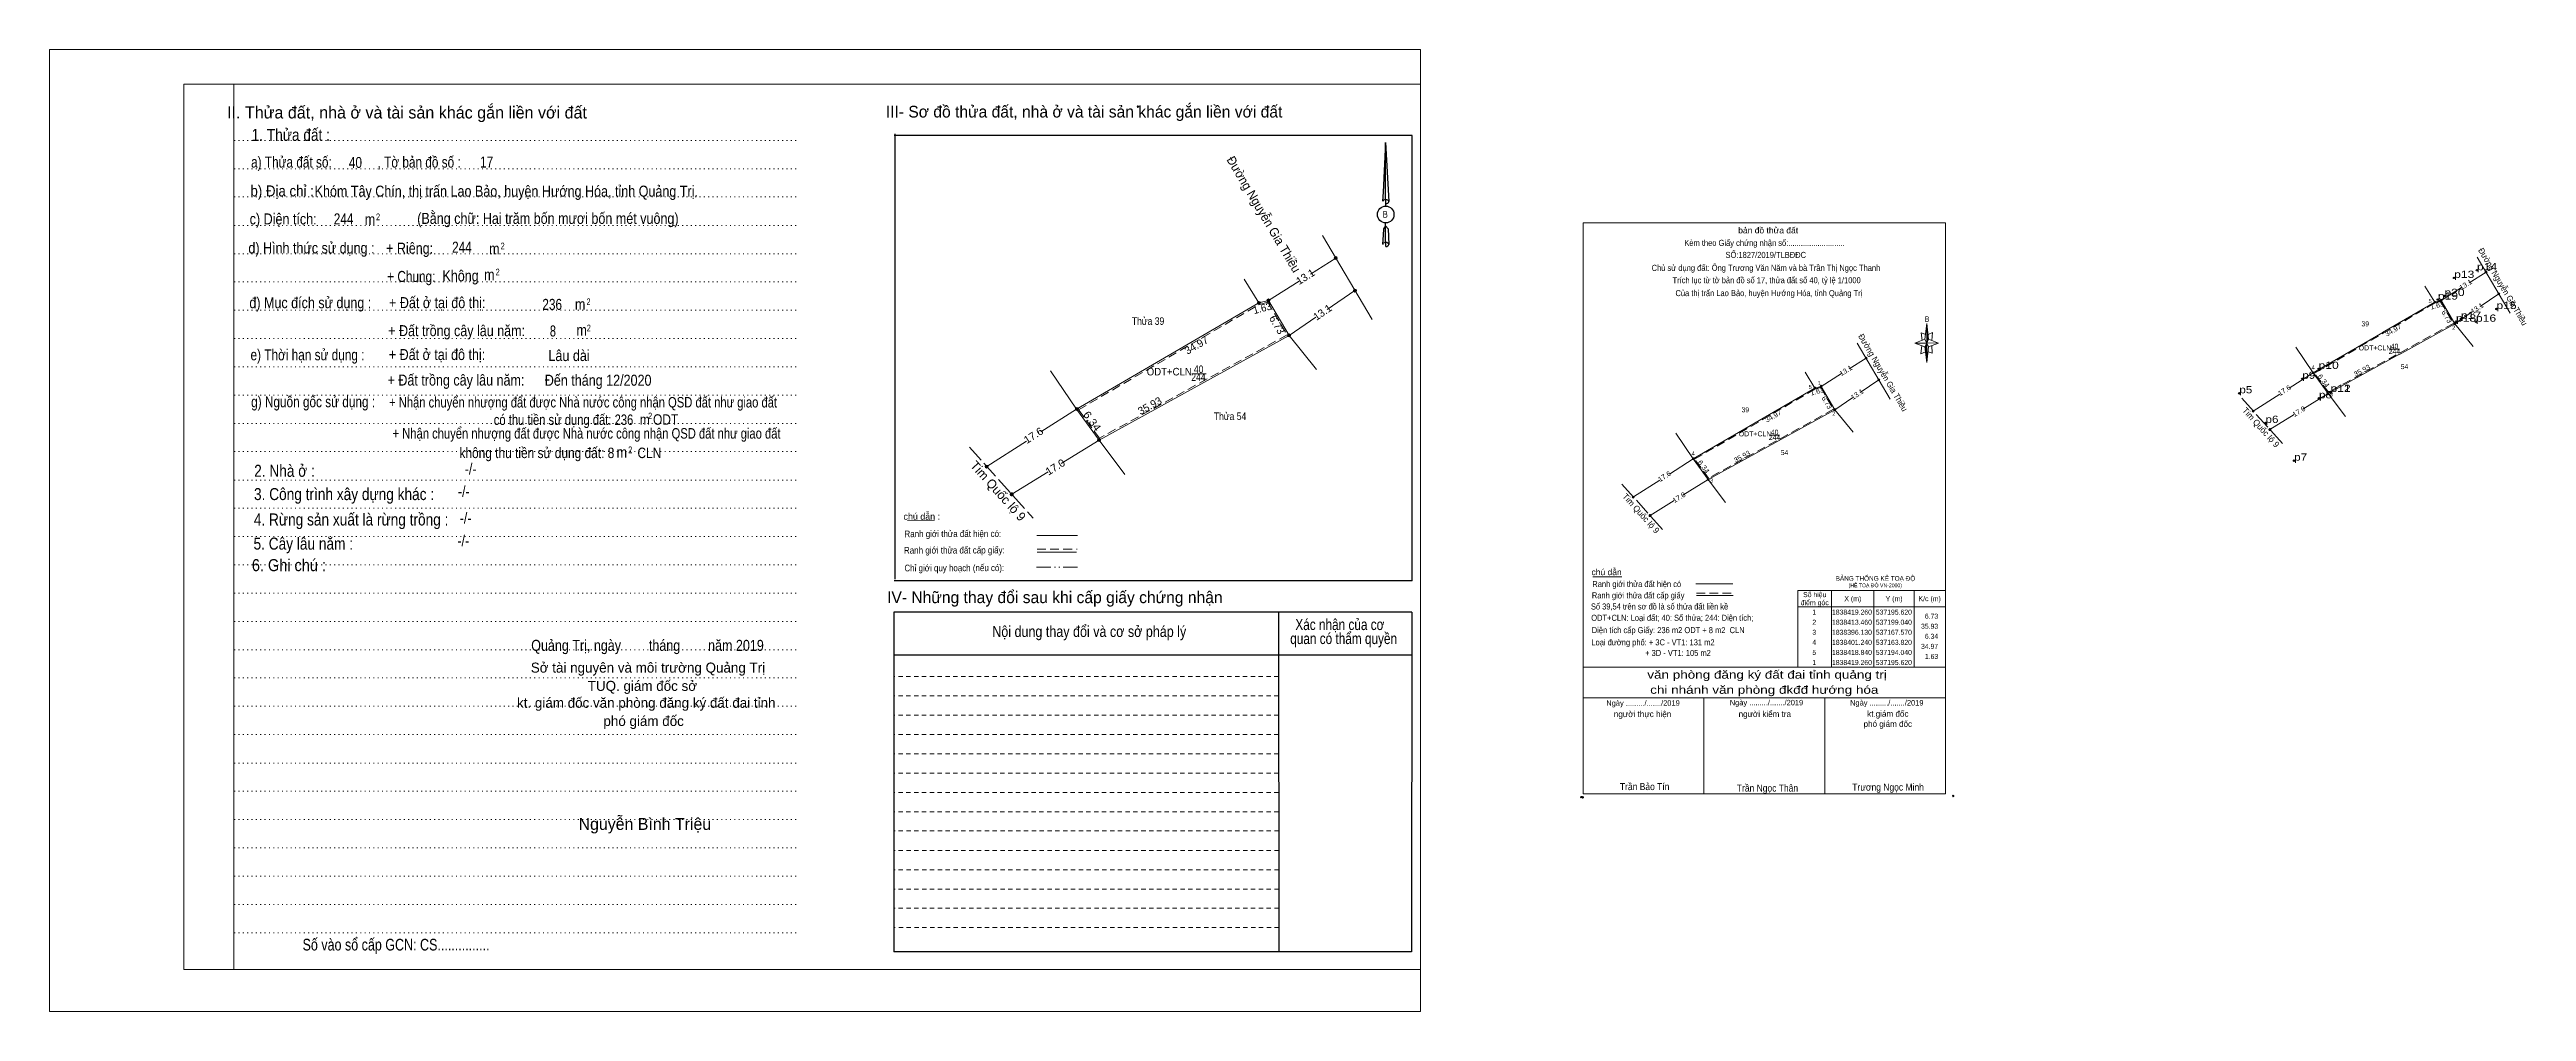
# Model space of a CAD drawing. Header units: metres. Extents: x 536251 to 537217, y 1838243 to 1838488.
# Drawn here: x 536602 to 537217, y 1838243 to 1838482 of the extents above; entities that cross this region are included whole.
import ezdxf
from ezdxf.enums import TextEntityAlignment as Align

# ---------------------------------------------------------------- set-up
doc = ezdxf.new("R2010")
doc.units = ezdxf.units.M
doc.header["$LTSCALE"] = 0.72
doc.header["$PDMODE"] = 32
doc.header["$PDSIZE"] = 0.36
for name, pattern in [('DASH_DOUBLE_DOT', [9.2, 5, -1.2, 0.3, -1.2, 0.3, -1.2]), ('DOTTED', [1.5, 0.3, -1.2]), ('LONG_DASHED', [7.5, 6, -1.5]), ('MEDIUM_DASHED', [4.5, 3, -1.5]), ('SHORT_DASHED', [2.7, 1.5, -1.2])]:
    doc.linetypes.add(name, pattern=pattern)
for name, color, linetype, lineweight in [('1', 7, 'DOTTED', 13), ('10', 7, 'Continuous', 13), ('13', 7, 'Continuous', 13), ('17', 7, 'Continuous', 13), ('18', 7, 'Continuous', 25), ('2', 7, 'SHORT_DASHED', 13), ('22', 7, 'LONG_DASHED', 13), ('28', 7, 'Continuous', 13), ('5', 7, 'Continuous', 13), ('54', 7, 'DASH_DOUBLE_DOT', 13), ('55', 7, 'Continuous', 13), ('6', 7, 'Continuous', 13), ('63', 7, 'Continuous', 13)]:
    doc.layers.add(name, color=color, linetype=linetype, lineweight=lineweight)
for name, color, linetype in [('11', 7, 'Continuous'), ('12', 7, 'Continuous'), ('7', 7, 'Continuous')]:
    doc.layers.add(name, color=color, linetype=linetype)

msp = doc.modelspace()

# ---------------------------------------------------------------- hatches: boundary and pattern name
at = {"layer": '10'}
for points in [[(537207.02, 1838426.27, 1), (537206.52, 1838426.27, 1)], [(537210.19, 1838420.9, 1), (537209.69, 1838420.9, 1)], [(537194.29, 1838418.84, 1), (537193.79, 1838418.84, 1)], [(537195.87, 1838419.26, 1), (537195.37, 1838419.26, 1)], [(537199.29, 1838413.46, 1), (537198.79, 1838413.46, 1)], [(537053.08, 1838404.92, 1), (537052.58, 1838404.92, 1)], [(537164.15, 1838401.29, 1), (537163.65, 1838401.29, 1)], [(537040.35, 1838397.49, 1), (537039.85, 1838397.49, 1)], [(537041.93, 1838397.91, 1), (537041.43, 1838397.91, 1)], [(537056.25, 1838399.55, 1), (537055.75, 1838399.55, 1)], [(537167.82, 1838396.13, 1), (537167.32, 1838396.13, 1)], [(537045.35, 1838392.11, 1), (537044.85, 1838392.11, 1)], [(537149.2, 1838391.76, 1), (537148.7, 1838391.76, 1)], [(537153.37, 1838387.17, 1), (537152.87, 1838387.17, 1)], [(537010.21, 1838379.94, 1), (537009.71, 1838379.94, 1)], [(536995.26, 1838370.41, 1), (536994.76, 1838370.41, 1)], [(537013.88, 1838374.78, 1), (537013.38, 1838374.78, 1)], [(536999.43, 1838365.82, 1), (536998.93, 1838365.82, 1)]]:
    msp.add_hatch(color=256, dxfattribs=at).paths.add_polyline_path(points)
at = {"layer": '28'}
for points in [[(536921.53, 1838429.76, 1), (536920.78, 1838429.76, 1)], [(536926.285, 1838421.705, 1), (536925.535, 1838421.705, 1)], [(536902.435, 1838418.615, 1), (536901.685, 1838418.615, 1)], [(536904.805, 1838419.245, 1), (536904.055, 1838419.245, 1)], [(536909.935, 1838410.545, 1), (536909.185, 1838410.545, 1)], [(536857.225, 1838392.29, 1), (536856.475, 1838392.29, 1)], [(536862.73, 1838384.55, 1), (536861.98, 1838384.55, 1)], [(536834.8, 1838377.995, 1), (536834.05, 1838377.995, 1)], [(536841.055, 1838371.11, 1), (536840.305, 1838371.11, 1)]]:
    msp.add_hatch(color=256, dxfattribs=at).paths.add_polyline_path(points)
at = {"layer": '5'}
for points in [[(537067.95, 1838408.62), (537067.95, 1838403.82), (537067.45, 1838407.72)], [(537067.95, 1838413.52), (537068.35, 1838409.62), (537067.95, 1838408.62)]]:
    msp.add_hatch(color=256, dxfattribs=at).paths.add_polyline_path(points)

# ---------------------------------------------------------------- linework, layer by layer
at = {"layer": '1', "linetype": 'Continuous'}
for p, q in [((536635.09, 1838472.93), (536942.15, 1838472.93)), ((536635.09, 1838472.93), (536635.09, 1838253.11)), ((536942.15, 1838472.93), (536942.15, 1838251.25)), ((536635.09, 1838253.11), (536942.15, 1838253.11))]:
    msp.add_line(p, q, dxfattribs=at)
at = {"layer": '1'}
for p, q in [((536647.53, 1838472.93), (536647.53, 1838253.11)), ((536647.53, 1838472.93), (536647.53, 1838253.11)), ((536647.61, 1838458.99), (536787.89, 1838458.99)), ((536647.61, 1838451.95), (536787.89, 1838451.95)), ((536647.61, 1838444.93), (536787.89, 1838444.93)), ((536647.61, 1838437.89), (536787.89, 1838437.89)), ((536647.61, 1838430.85), (536787.89, 1838430.85)), ((536647.61, 1838423.83), (536787.89, 1838423.83)), ((536647.61, 1838416.79), (536787.89, 1838416.79)), ((536647.61, 1838409.79), (536787.89, 1838409.79)), ((536647.61, 1838402.75), (536787.89, 1838402.75)), ((536647.61, 1838395.73), (536787.89, 1838395.73)), ((536647.61, 1838388.69), (536787.89, 1838388.69)), ((536647.61, 1838381.69), (536787.89, 1838381.69)), ((536647.61, 1838374.65), (536787.89, 1838374.65)), ((536647.61, 1838367.63), (536787.89, 1838367.63)), ((536647.61, 1838360.61), (536787.89, 1838360.61)), ((536647.61, 1838353.59), (536787.89, 1838353.59)), ((536647.61, 1838346.55), (536787.89, 1838346.55)), ((536647.61, 1838339.51), (536787.89, 1838339.51)), ((536647.61, 1838332.51), (536787.89, 1838332.51)), ((536647.61, 1838325.49), (536787.89, 1838325.49)), ((536647.61, 1838318.47), (536787.89, 1838318.47)), ((536647.61, 1838311.43), (536787.89, 1838311.43)), ((536647.61, 1838304.37), (536787.89, 1838304.37)), ((536647.61, 1838297.35), (536787.89, 1838297.35)), ((536647.61, 1838290.33), (536787.89, 1838290.33)), ((536647.61, 1838283.29), (536787.89, 1838283.29)), ((536647.61, 1838276.31), (536787.89, 1838276.31)), ((536647.61, 1838269.25), (536787.89, 1838269.25)), ((536647.61, 1838262.23), (536787.89, 1838262.23))]:
    msp.add_line(p, q, dxfattribs=at)
at = {"layer": '1', "linetype": 'Continuous'}
for points in [[(536601.75, 1838242.67), (536942.15, 1838242.67), (536942.15, 1838481.55), (536601.75, 1838481.55)], [(536647.53, 1838472.93), (536942.15, 1838472.93), (536942.15, 1838253.11), (536647.53, 1838253.11)]]:
    msp.add_lwpolyline(points, close=True, dxfattribs=at)
at = {"layer": '1', "linetype": 'MEDIUM_DASHED'}
for points in [[(537195.5, 1838418.97), (537198.69, 1838413.55), (537167.64, 1838396.45), (537164.19, 1838401.16), (537194.14, 1838418.61)], [(537041.56, 1838397.62), (537044.75, 1838392.2), (537013.7, 1838375.1), (537010.25, 1838379.81), (537040.2, 1838397.26)]]:
    msp.add_lwpolyline(points, close=True, dxfattribs=at)
at = {"layer": '10'}
for p, q in [((537202.57, 1838423.63), (537206.77, 1838426.27)), ((537204.56, 1838430.01), (537212.78, 1838416.08)), ((537191.61, 1838422.79), (537194.04, 1838418.84)), ((537195.62, 1838419.26), (537200.68, 1838422.44)), ((537205.33, 1838417.75), (537209.93, 1838420.89)), ((537194.04, 1838418.84), (537181.1, 1838411.31)), ((537199.04, 1838413.46), (537203.45, 1838416.47)), ((537050.62, 1838408.66), (537058.84, 1838394.73)), ((537163.82, 1838401.24), (537159.56, 1838407.61)), ((537181.11, 1838411.3), (537163.82, 1838401.24)), ((537185.09, 1838405.77), (537199.04, 1838413.46)), ((537199.04, 1838413.46), (537203.55, 1838407.84)), ((537037.67, 1838401.44), (537040.1, 1838397.49)), ((537048.63, 1838402.28), (537052.83, 1838404.92)), ((537163.82, 1838401.24), (537157.92, 1838397.48)), ((537167.57, 1838396.13), (537163.82, 1838401.24)), ((537167.57, 1838396.13), (537185.09, 1838405.78)), ((537040.1, 1838397.49), (537009.88, 1838379.89)), ((537041.68, 1838397.91), (537046.74, 1838401.09)), ((537045.1, 1838392.11), (537049.51, 1838395.12)), ((537051.39, 1838396.4), (537055.99, 1838399.54)), ((537155.56, 1838395.98), (537148.98, 1838391.78)), ((537167.57, 1838396.13), (537161.3, 1838392.24)), ((537167.57, 1838396.13), (537171.87, 1838390.42)), ((537045.1, 1838392.11), (537049.61, 1838386.49)), ((537159.13, 1838390.89), (537153.12, 1838387.17)), ((537009.88, 1838379.89), (537005.62, 1838386.26)), ((537009.88, 1838379.89), (537003.98, 1838376.13)), ((537013.63, 1838374.78), (537009.88, 1838379.89)), ((537001.62, 1838374.63), (536995.04, 1838370.43)), ((537013.63, 1838374.78), (537007.36, 1838370.89)), ((537013.63, 1838374.78), (537017.93, 1838369.07)), ((537005.19, 1838369.54), (536999.18, 1838365.82))]:
    msp.add_line(p, q, dxfattribs=at)
for points in [[(537199.04, 1838413.46), (537195.62, 1838419.26), (537194.04, 1838418.84)], [(537013.63, 1838374.78), (537045.1, 1838392.11), (537041.68, 1838397.91), (537040.1, 1838397.49)]]:
    msp.add_lwpolyline(points, dxfattribs=at)
for centre in [(537206.77, 1838426.27), (537209.94, 1838420.9), (537194.04, 1838418.84), (537195.62, 1838419.26), (537199.04, 1838413.46), (537052.83, 1838404.92), (537163.9, 1838401.29), (537040.1, 1838397.49), (537041.68, 1838397.91), (537056, 1838399.55), (537167.57, 1838396.13), (537045.1, 1838392.11), (537148.95, 1838391.76), (537009.96, 1838379.94), (536995.01, 1838370.41), (537013.63, 1838374.78)]:
    msp.add_circle(centre, 0.25, dxfattribs=at)
at = {"layer": '10', "linetype": 'LONG_DASHED'}
for centre in [(537153.12, 1838387.17), (536999.18, 1838365.82)]:
    msp.add_circle(centre, 0.25, dxfattribs=at)
at = {"layer": '13'}
for p, q in [((537182.92, 1838407.13), (537185.29, 1838407.13)), ((537028.98, 1838385.78), (537031.35, 1838385.78))]:
    msp.add_line(p, q, dxfattribs=at)
at = {"layer": '17'}
msp.add_line((536984.97, 1838350.63), (536992.21, 1838350.63), dxfattribs=at)
at = {"layer": '18'}
for p, q in [((536933.53, 1838458.45), (536934.31, 1838443.83)), ((536933.53, 1838458.45), (536934.31, 1838443.83)), ((536933.53, 1838458.45), (536934.31, 1838443.83)), ((536932.91, 1838446.11), (536932.77, 1838443.87)), ((536933.53, 1838444.31), (536933.53, 1838443.73)), ((536933.53, 1838443.73), (536933.53, 1838443.33)), ((536933.53, 1838443.33), (536933.53, 1838442.77)), ((536933.53, 1838443.33), (536933.53, 1838442.77)), ((536933.53, 1838443.33), (536933.53, 1838442.77)), ((536933.53, 1838437.79), (536933.53, 1838438.45)), ((536933.53, 1838437.79), (536933.53, 1838438.45)), ((536933.53, 1838437.79), (536933.53, 1838438.45)), ((536934.31, 1838443.83), (536934.31, 1838443.87)), ((536933.53, 1838437.79), (536934.13, 1838437.01)), ((536933.53, 1838437.79), (536934.13, 1838437.01)), ((536933.53, 1838437.79), (536934.13, 1838437.01)), ((536933.53, 1838433.65), (536933.53, 1838433.11)), ((536933.53, 1838433.11), (536933.53, 1838432.67)), ((536934.13, 1838437.01), (536934.31, 1838433.15)), ((536934.13, 1838437.01), (536934.31, 1838433.15)), ((536934.13, 1838437.01), (536934.31, 1838433.15)), ((536934.31, 1838433.15), (536934.31, 1838433.21))]:
    msp.add_line(p, q, dxfattribs=at)
for points in [[(536933.53, 1838444.31), (536933.53, 1838458.45), (536932.91, 1838446.11)], [(536933.53, 1838433.65), (536933.53, 1838437.79), (536932.99, 1838437.01), (536932.91, 1838435.47), (536932.77, 1838433.21)]]:
    msp.add_lwpolyline(points, dxfattribs=at)
msp.add_ellipse((536933.5513, 1838440.568), major_axis=(0, 2.0868), ratio=0.983453, dxfattribs=at)
for centre, start_param, end_param in [((536933.5521, 1838443.7836), 1.57079633, 3.07445202), ((536933.5521, 1838443.7836), 0.06714063, 1.57079633), ((536933.5521, 1838443.7836), 4.71238898, 6.28318531), ((536933.5521, 1838433.1328), 2.49106941, 3.07427841), ((536933.5521, 1838433.1328), 1.57079633, 2.49106941), ((536933.5521, 1838433.1328), 0.06714063, 1.57079633), ((536933.5521, 1838433.1328), 4.71238898, 6.28318531)]:
    msp.add_ellipse(centre, major_axis=(0.7523, 0), ratio=0.655448, start_param=start_param, end_param=end_param, dxfattribs=at)
at = {"layer": '2'}
for p, q in [((536906.93, 1838321.07), (536811.43, 1838321.07)), ((536906.93, 1838316.29), (536811.43, 1838316.29)), ((536906.93, 1838311.47), (536811.43, 1838311.47)), ((536906.93, 1838306.65), (536811.43, 1838306.65)), ((536906.93, 1838301.87), (536811.43, 1838301.87)), ((536906.93, 1838297.07), (536811.43, 1838297.07)), ((536906.93, 1838292.27), (536811.43, 1838292.27)), ((536906.99, 1838287.49), (536811.43, 1838287.49)), ((536906.99, 1838282.67), (536811.43, 1838282.67)), ((536906.99, 1838277.87), (536811.43, 1838277.87)), ((536906.99, 1838273.07), (536811.43, 1838273.07)), ((536906.99, 1838268.29), (536811.43, 1838268.29)), ((536907.01, 1838263.51), (536811.43, 1838263.51))]:
    msp.add_line(p, q, dxfattribs=at)
at = {"layer": '22'}
for p, q in [((537146.11, 1838394.97), (537156.68, 1838383.22)), ((536992.17, 1838373.62), (537002.74, 1838361.87))]:
    msp.add_line(p, q, dxfattribs=at)
at = {"layer": '28', "lineweight": 25}
for p, q in [((536811.63, 1838460.59), (536811.63, 1838350.03)), ((536940.11, 1838349.63), (536811.51, 1838349.63)), ((536906.93, 1838341.87), (536907.01, 1838257.45)), ((536940.03, 1838341.87), (536939.97, 1838257.45)), ((536939.97, 1838331.15), (536811.43, 1838331.15)), ((536939.97, 1838257.45), (536811.43, 1838257.45))]:
    msp.add_line(p, q, dxfattribs=at)
at = {"layer": '28'}
for p, q in [((536917.84, 1838435.37), (536930.17, 1838414.48)), ((536914.86, 1838425.8), (536921.16, 1838429.76)), ((536898.42, 1838424.54), (536902.06, 1838418.62)), ((536904.43, 1838419.24), (536912.02, 1838424.02)), ((536919, 1838416.98), (536925.9, 1838421.69)), ((536902.06, 1838418.62), (536856.73, 1838392.22)), ((536909.56, 1838410.54), (536916.18, 1838415.06)), ((536909.56, 1838410.54), (536916.32, 1838402.12)), ((536856.73, 1838392.22), (536850.34, 1838401.77)), ((536885.38, 1838401.05), (536888.94, 1838401.05)), ((536856.73, 1838392.22), (536847.88, 1838386.58)), ((536862.36, 1838384.55), (536856.73, 1838392.22)), ((536844.34, 1838384.32), (536834.47, 1838378.02)), ((536862.36, 1838384.55), (536852.95, 1838378.72)), ((536862.36, 1838384.55), (536868.8, 1838375.98)), ((536849.7, 1838376.69), (536840.68, 1838371.11))]:
    msp.add_line(p, q, dxfattribs=at)
at = {"layer": '28', "linetype": 'LONG_DASHED'}
msp.add_line((536830.16, 1838382.81), (536846.02, 1838365.18), dxfattribs=at)
at = {"layer": '28', "linetype": 'SHORT_DASHED'}
msp.add_line((536906.93, 1838325.87), (536811.43, 1838325.87), dxfattribs=at)
at = {"layer": '28', "lineweight": 25}
for points in [[(536940.11, 1838349.63), (536940.11, 1838460.19), (536811.51, 1838460.19)], [(536940.03, 1838341.87), (536811.43, 1838341.87), (536811.43, 1838257.45)]]:
    msp.add_lwpolyline(points, dxfattribs=at)
at = {"layer": '28', "linetype": 'MEDIUM_DASHED'}
msp.add_lwpolyline([(536904.25, 1838418.81), (536909.04, 1838410.68), (536862.46, 1838385.03), (536857.28, 1838392.1), (536902.21, 1838418.27)], close=True, dxfattribs=at)
at = {"layer": '28'}
msp.add_lwpolyline([(536862.36, 1838384.55), (536909.56, 1838410.54), (536904.43, 1838419.24), (536902.06, 1838418.62)], dxfattribs=at)
for centre in [(536921.155, 1838429.76), (536925.91, 1838421.705), (536902.06, 1838418.615), (536904.43, 1838419.245), (536909.56, 1838410.545), (536856.85, 1838392.29), (536862.355, 1838384.55), (536834.425, 1838377.995)]:
    msp.add_circle(centre, 0.375, dxfattribs=at)
at = {"layer": '28', "linetype": 'LONG_DASHED'}
msp.add_circle((536840.68, 1838371.11), 0.375, dxfattribs=at)
at = {"layer": '28'}
msp.add_point((536872.03, 1838467.37), dxfattribs=at)
at = {"layer": '5'}
for p, q in [((537067.45, 1838407.72), (537064.95, 1838408.62)), ((537067.45, 1838409.62), (537067.95, 1838413.52)), ((537068.35, 1838407.72), (537067.95, 1838403.82)), ((537068.35, 1838409.62), (537070.85, 1838408.62)), ((537069.15, 1838408.02), (537069.25, 1838406.12)), ((537069.25, 1838406.12), (537068.25, 1838406.52)), ((536982.58, 1838328.18), (537072.58, 1838328.18)), ((536982.58, 1838320.58), (537072.38, 1838320.58)), ((536982.58, 1838320.58), (537072.38, 1838320.58)), ((536982.58, 1838320.58), (537072.38, 1838320.58)), ((537012.58, 1838296.68), (537012.58, 1838320.58)), ((537042.58, 1838296.68), (537042.58, 1838320.58))]:
    msp.add_line(p, q, dxfattribs=at)
for points in [[(536982.58, 1838438.48), (537072.58, 1838438.48), (537072.58, 1838296.68), (536982.58, 1838296.68)], [(537067.95, 1838408.62), (537064.95, 1838408.62), (537067.45, 1838409.62), (537068.35, 1838407.72), (537070.85, 1838408.62), (537067.95, 1838408.72)], [(537067.95, 1838408.62), (537067.95, 1838403.82), (537067.45, 1838407.72)], [(537067.95, 1838413.52), (537068.35, 1838409.62), (537067.95, 1838408.62)]]:
    msp.add_lwpolyline(points, close=True, dxfattribs=at)
for points in [[(537067.95, 1838408.62), (537067.45, 1838409.62), (537064.95, 1838408.62)], [(537066.65, 1838408.02), (537066.45, 1838406.02), (537067.55, 1838406.52)], [(537067.65, 1838410.82), (537066.55, 1838411.22), (537066.75, 1838409.32)], [(537067.95, 1838408.62), (537068.35, 1838407.72), (537070.85, 1838408.62)], [(537068.25, 1838410.82), (537069.35, 1838411.32), (537069.15, 1838409.32)], [(537072.58, 1838296.68), (536982.58, 1838296.68), (536982.58, 1838320.58)]]:
    msp.add_lwpolyline(points, dxfattribs=at)
for p in [(536982.11, 1838295.91), (536982.51, 1838295.84)]:
    msp.add_point(p, dxfattribs=at)
at = {"layer": '54'}
msp.add_line((536846.83, 1838352.97), (536857.05, 1838352.97), dxfattribs=at)
at = {"layer": '55'}
for p, q in [((536814.79, 1838364.59), (536821.51, 1838364.67)), ((536846.95, 1838360.83), (536857.05, 1838360.83)), ((536847.01, 1838356.69), (536856.75, 1838356.69)), ((536847.01, 1838356.69), (536856.75, 1838356.69))]:
    msp.add_line(p, q, dxfattribs=at)
at = {"layer": '55', "linetype": 'MEDIUM_DASHED'}
msp.add_line((536847.01, 1838357.47), (536856.97, 1838357.47), dxfattribs=at)
at = {"layer": '6'}
for p, q in [((537010.57, 1838348.89), (537019.71, 1838348.89)), ((537010.71, 1838345.96), (537019.85, 1838345.96))]:
    msp.add_line(p, q, dxfattribs=at)
at = {"layer": '6', "linetype": 'MEDIUM_DASHED'}
msp.add_line((537010.71, 1838346.58), (537019.91, 1838346.58), dxfattribs=at)
at = {"layer": '6'}
msp.add_point((537074.48, 1838296.18), dxfattribs=at)
at = {"layer": '63'}
for p, q in [((537044.28, 1838347.18), (537044.28, 1838328.18)), ((537054.78, 1838347.18), (537054.78, 1838328.18)), ((537064.78, 1838347.18), (537064.78, 1838328.18)), ((537035.88, 1838343.18), (537072.58, 1838343.18))]:
    msp.add_line(p, q, dxfattribs=at)
msp.add_lwpolyline([(537035.88, 1838347.18), (537072.58, 1838347.18), (537072.58, 1838328.18), (537035.88, 1838328.18)], close=True, dxfattribs=at)
at = {"layer": '7'}
for p in [(537204.52, 1838426.74), (537196.44, 1838420.35), (537198.85, 1838424.83), (537194.81, 1838419.45), (537199.31, 1838413.97), (537200.54, 1838414.65), (537204.27, 1838413.95), (537209.36, 1838417.12), (537165.19, 1838402.24), (537145.52, 1838396.18), (537161.16, 1838399.78), (537165.31, 1838394.92), (537168.13, 1838396.51), (537168.15, 1838396.52), (537152.02, 1838388.83), (537159.13, 1838379.44)]:
    msp.add_point(p, dxfattribs=at)

# ---------------------------------------------------------------- texts
at = {"layer": '1'}
for s, height, width, p in [('BẢNG THỐNG KÊ TOẠ ĐỘ ', 1.15, 0.95, (537045.28, 1838349.64)), ('(HỆ TOẠ ĐỘ VN-2000)', 0.93, 0.9, (537048.48, 1838348.02))]:
    msp.add_text(s, height=height, dxfattribs=dict(at, width=width)).set_placement(p)
at = {"layer": '10'}
for s, height, rotation, width, p in [('Đường Nguyễn Gia Thiều', 1.5, 300.572, 0.95, (537210.3196, 1838422.2865)), ('Đường Nguyễn Gia Thiều', 1.5, 300.572, 0.95, (537056.3766, 1838400.9415)), ('17.6', 1.25, 32.516, 1.05, (537157.044, 1838396.3852)), ('17.0', 1.25, 31.802, 1.05, (537160.6506, 1838391.1429)), ('17.6', 1.25, 32.516, 1.05, (537003.104, 1838375.0352)), ('17.0', 1.25, 31.802, 1.05, (537006.7106, 1838369.7929))]:
    msp.add_text(s, height=height, rotation=rotation, dxfattribs=dict(at, width=width)).set_placement(p, align=Align.CENTER)
for s, height, rotation, p in [('13.1', 1.25, 32.158, (537202.0723, 1838422.6594)), ('13.1', 1.25, 34.305, (537204.9178, 1838416.7846)), ('13.1', 1.25, 32.158, (537048.1323, 1838401.3094)), ('13.1', 1.25, 34.305, (537050.9728, 1838395.4312)), ('Tim Quốc lộ 9', 1.5, 311.953, (537150.3151, 1838387.2064)), ('Tim Quốc lộ 9', 1.5, 311.953, (536996.3751, 1838365.8564))]:
    msp.add_text(s, height=height, rotation=rotation, dxfattribs=at).set_placement(p, align=Align.CENTER)
for s, height, p in [('TUQ. giám đốc sở', 2.488, (536748.97, 1838322.28)), ('kt. giám đốc văn phòng đăng ký đất đai tỉnh', 2.488, (536749.93, 1838318.08)), ('phó giám đốc', 2.488, (536749.275, 1838313.56)), ('Nguyễn Bình Triệu', 2.953, (536749.585, 1838287.76))]:
    msp.add_text(s, height=height, dxfattribs=at).set_placement(p, align=Align.CENTER)
at = {"layer": '11', "width": 0.8}
msp.add_text('17', height=2.74, dxfattribs=at).set_placement((536710.285, 1838452.23), align=Align.CENTER)
at = {"layer": '12'}
for s, width, p in [('p13', 1.25, (537198.85, 1838424.83)), ('p14', 1.25, (537204.52, 1838426.74)), ('p19', 1.25, (537194.81, 1838419.45)), ('p20', 1.25, (537196.44, 1838420.35)), ('p18', 1.25, (537199.31, 1838413.97)), ('p17', 1.25, (537200.54, 1838414.65)), ('p16', 1.25, (537204.27, 1838413.95)), ('p15', 1.25, (537209.36, 1838417.12)), ('p9', 1.2, (537161.16, 1838399.78)), ('p10', 1.25, (537165.19, 1838402.24)), ('p5', 1.2, (537145.52, 1838396.18)), ('p8', 1.2, (537165.31, 1838394.92)), ('p11', 1.25, (537168.13, 1838396.51)), ('p12', 1.25, (537168.15, 1838396.52)), ('p6', 1.2, (537152.02, 1838388.83)), ('p7', 1.2, (537159.13, 1838379.44))]:
    msp.add_text(s, height=1.8, dxfattribs=dict(at, width=width)).set_placement(p)
at = {"layer": '13'}
for s, height, width, p in [('39 ', 1.25, 0.8, (537177.015, 1838412.81)), ('ODT+CLN', 1.25, 0.95, (537179.2, 1838406.84)), ('40', 1.25, 0.85, (537184.065, 1838407.24)), ('244', 1.25, 0.85, (537184.03, 1838405.94)), ('54', 1.25, 0.85, (537186.525, 1838402.19)), ('+ Nhận chuyển nhượng đất được Nhà nước công nhận QSD đất như giao đất ', 2.6, 0.8, (536734.62, 1838392.66)), ('có thu tiền sử dụng đất: 236', 2.6, 0.8, (536729.38, 1838388.32)), ('39 ', 1.25, 0.8, (537023.075, 1838391.46)), ('+ Nhận chuyển nhượng đất được Nhà nước công nhận QSD đất như giao đất ', 2.6, 0.8, (536735.49, 1838384.93)), ('không thu tiền sử dụng đất: 8       CLN', 2.6, 0.85, (536728.6, 1838380.09)), ('ODT+CLN', 1.25, 0.95, (537025.26, 1838385.49)), ('244', 1.25, 0.85, (537030.09, 1838384.59)), ('40', 1.25, 0.85, (537030.125, 1838385.89)), ('54', 1.25, 0.85, (537032.585, 1838380.84))]:
    msp.add_text(s, height=height, dxfattribs=dict(at, width=width)).set_placement(p, align=Align.CENTER)
at = {"layer": '18'}
for s, height, p in [('II. Thửa đất, nhà ở và tài sản khác gắn liền với đất', 2.986, (536690.515, 1838464.43)), ('Sở tài nguyên và môi trường Quảng Trị', 2.488, (536750.355, 1838326.82))]:
    msp.add_text(s, height=height, dxfattribs=at).set_placement(p, align=Align.CENTER)
for s, height, width, p in [('1. Thửa đất :', 2.986, 0.85, (536661.655, 1838458.87)), ('a) Thửa đất số:              , Tờ bản đồ số : ', 2.737, 0.8, (536678.23, 1838452.23)), ('40', 2.74, 0.8, (536677.71, 1838452.13)), ('b) Địa chỉ : ', 2.737, 0.9, (536659.97, 1838445.07)), ('Khóm Tây Chín, thị trấn Lao Bảo, huyện Hướng Hóa, tỉnh Quảng Trị.', 2.74, 0.85, (536715.165, 1838445.01)), ('c) Diện tích: ', 2.742, 0.85, (536660.195, 1838438.11)), ('244', 2.74, 0.8, (536674.775, 1838438.13)), (' m', 2.737, 0.85, (536680.88, 1838438.01)), ('2', 1.659, 0.75, (536683.325, 1838439.17)), ('(Bằng chữ: Hai trăm bốn mươi bốn mét vuông)', 2.74, 0.85, (536725.505, 1838438.25)), ('B', 1.659, 0.9, (536933.43, 1838439.81)), ('d) Hình thức sử dụng :', 2.737, 0.85, (536666.79, 1838430.91)), ('+ Riêng: ', 2.737, 0.85, (536691.6, 1838430.85)), ('244', 2.74, 0.8, (536704.155, 1838431.09)), (' m', 2.737, 0.85, (536711.76, 1838430.73)), ('2', 1.659, 0.75, (536714.265, 1838431.93)), ('       + Chung:', 2.737, 0.8, (536688.735, 1838423.83)), ('Không', 2.737, 0.85, (536703.815, 1838424.01)), (' m', 2.737, 0.85, (536710.52, 1838424.27)), ('2', 1.659, 0.75, (536713.025, 1838425.47)), ('đ) Mục đích sử dụng :', 2.737, 0.85, (536666.51, 1838417.31)), ('+ Đất ở tại đô thị:', 2.74, 0.85, (536698.025, 1838417.33)), ('2', 1.659, 0.75, (536735.585, 1838418.07)), ('236', 2.74, 0.8, (536726.57, 1838416.89)), (' m', 2.737, 0.85, (536733.08, 1838416.93)), ('+ Đất trồng cây lâu năm:', 2.737, 0.85, (536702.84, 1838410.37)), ('+ Đất ở tại đô thị:', 2.74, 0.85, (536697.965, 1838404.44)), ('8', 2.74, 0.75, (536726.75, 1838410.29)), (' m', 2.737, 0.85, (536733.46, 1838410.51)), ('2', 1.659, 0.75, (536735.665, 1838411.55)), ('e) Thời hạn sử dụng :', 2.737, 0.8, (536665.805, 1838404.37)), ('Lâu dài', 2.743, 0.85, (536730.755, 1838404.19)), ('g) Nguồn gốc sử dụng :', 2.737, 0.8, (536667.2, 1838392.72)), ('+ Đất trồng cây lâu năm:', 2.737, 0.85, (536702.68, 1838398.1)), ('Đến tháng 12/2020', 2.74, 0.85, (536737.98, 1838398.06)), (' m ODT', 2.6, 0.85, (536752.685, 1838388.37)), ('2', 1.576, 0.75, (536750.9, 1838389.79)), ('2', 1.659, 0.75, (536745.935, 1838381.31)), ('2. Nhà ở :', 2.986, 0.85, (536660.095, 1838375.44)), (' m', 2.737, 0.85, (536743.43, 1838380.17)), ('3. Công trình xây dựng khác :', 2.986, 0.85, (536674.885, 1838369.66)), ('4. Rừng sản xuất là rừng trồng :', 2.986, 0.85, (536676.64, 1838363.35)), ('5. Cây lâu năm :', 2.986, 0.85, (536664.765, 1838357.36)), ('6. Ghi chú :', 2.986, 0.9, (536661.185, 1838352.01)), ('Quảng Trị, ngày        tháng        năm 2019', 2.737, 0.85, (536750.235, 1838332.22)), ('Số vào sổ cấp GCN: CS...............', 2.903, 0.8, (536687.795, 1838257.81))]:
    msp.add_text(s, height=height, dxfattribs=dict(at, width=width)).set_placement(p, align=Align.CENTER)
at = {"layer": '28'}
for s, p in [('III- Sơ đồ thửa đất, nhà ở và tài sản khác gắn liền với đất', (536858.64, 1838464.67)), ('IV- Những thay đổi sau khi cấp giấy chứng nhận', (536851.39, 1838344.07))]:
    msp.add_text(s, height=2.903, dxfattribs=at).set_placement(p, align=Align.CENTER)
for s, height, rotation, width, p in [('Đường Nguyễn Gia Thiều', 2.25, 300.572, 0.95, (536902.2999, 1838440.0622)), ('1.63', 1.875, 14.886, 0.95, (536903.1292, 1838416.4326)), ('6.34', 1.875, 306.273, 1.1, (536859.8951, 1838388.7246)), ('17.6', 1.875, 32.516, 1.05, (536846.5761, 1838384.9309)), ('17.0', 1.875, 31.802, 1.05, (536851.986, 1838377.0775))]:
    msp.add_text(s, height=height, rotation=rotation, dxfattribs=dict(at, width=width)).set_placement(p, align=Align.CENTER)
for s, height, rotation, p in [('13.1', 1.875, 32.158, (536914.111, 1838424.3375)), ('6.73', 1.875, 300.526, (536905.7431, 1838412.7262)), ('13.1', 1.875, 34.305, (536918.3717, 1838415.5285)), ('34.97', 1.875, 30.216, (536887.0132, 1838407.3067)), ('35.93', 1.875, 28.841, (536875.4178, 1838392.2652)), ('Tim Quốc lộ 9', 2.25, 311.953, (536836.4705, 1838371.1621))]:
    msp.add_text(s, height=height, rotation=rotation, dxfattribs=at).set_placement(p, align=Align.CENTER)
for s, height, width, p in [('Thửa 39 ', 1.875, 0.85, (536874.83, 1838413.18)), ('ODT+CLN', 1.875, 0.95, (536879.8, 1838400.62)), ('40', 1.875, 0.85, (536887.09, 1838401.22)), ('244', 1.875, 0.85, (536887.04, 1838399.26)), ('Thửa 54', 1.875, 0.85, (536894.89, 1838389.54)), ('-/-', 2.737, 0.85, (536706.32, 1838376.04)), ('-/-', 2.737, 0.85, (536704.62, 1838370.44)), ('-/-', 2.737, 0.85, (536705.06, 1838363.84)), ('-/-', 2.737, 0.85, (536704.48, 1838358.22)), ('Xác nhận của cơ', 2.737, 0.8, (536922.165, 1838337.39)), ('Nội dung thay đổi và cơ sở pháp lý', 2.737, 0.85, (536859.93, 1838335.67)), (' quan có thẩm quyền', 2.737, 0.8, (536922.69, 1838333.91))]:
    msp.add_text(s, height=height, dxfattribs=dict(at, width=width)).set_placement(p, align=Align.CENTER)
at = {"layer": '5'}
for s, height, width, p in [('Kèm theo Giấy chứng nhận số:...........................', 1.5, 0.9, (537027.6, 1838432.79)), ('bản đồ thửa đất', 1.5, 1.05, (537028.52, 1838435.9)), ('Chủ sử dụng đất: Ông Trương Văn Năm và bà Trần Thị Ngọc Thanh', 1.5, 0.9, (537027.96, 1838426.59)), ('SỐ:1827/2019/TLBĐĐC', 1.5, 0.9, (537027.925, 1838429.8)), ('Trích lục từ tờ bản đồ số 17, thửa đất số 40, tỷ lệ 1/1000 ', 1.5, 0.9, (537028.395, 1838423.52)), ('Của thị trấn Lao Bảo, huyện Hướng Hóa, tỉnh Quảng Trị', 1.5, 0.9, (537028.695, 1838420.31)), ('B', 1.378, 0.75, (537067.98, 1838413.92)), ('văn phòng đăng ký đất đai tỉnh quảng trị', 2, 1.25, (537028.245, 1838325.32)), ('chi nhánh văn phòng đkđđ hướng hóa', 2, 1.25, (537027.555, 1838321.56)), ('Ngày ........./......./2019', 1.35, 0.9, (536997.445, 1838318.59)), ('Ngày ........./......./2019', 1.35, 0.9, (537028.095, 1838318.7)), ('Ngày ........./......./2019', 1.35, 0.9, (537057.975, 1838318.65)), ('Trần Bảo Tín', 1.75, 0.9, (536997.85, 1838297.64)), ('Trần Ngọc Thân', 1.75, 0.9, (537028.34, 1838297.28)), ('Trương Ngọc Minh', 1.75, 0.9, (537058.295, 1838297.51))]:
    msp.add_text(s, height=height, dxfattribs=dict(at, width=width)).set_placement(p, align=Align.CENTER)
for s, p in [('người thực hiện', (536997.33, 1838315.77)), ('người kiểm tra', (537027.685, 1838315.79)), ('kt.giám đốc', (537058.235, 1838315.85)), ('phó giám đốc', (537058.23, 1838313.33))]:
    msp.add_text(s, height=1.5, dxfattribs=at).set_placement(p, align=Align.CENTER)
at = {"layer": '55'}
msp.add_text('chú dẫn :', height=1.649, rotation=359.974, dxfattribs=at).set_placement((536818.3446, 1838364.7676), align=Align.CENTER)
at = {"layer": '55', "width": 0.9}
for s, height, p in [('Ranh giới thửa đất cấp giấy:', 1.649, (536826.4381, 1838356.3984)), ('Ranh giới thửa đất hiện có:', 1.649, (536826.0531, 1838360.4773)), ('Chỉ giới quy hoạch (nếu có):', 1.64, (536826.4281, 1838351.9987))]:
    msp.add_text(s, height=height, rotation=0.135, dxfattribs=at).set_placement(p, align=Align.CENTER)
at = {"layer": '6'}
for s, width, p in [('chú dẫn', 1.05, (536984.65, 1838351.02)), ('Ranh giới thửa đất cấp giấy', 0.9, (536984.74, 1838345.24)), ('Ranh giới thửa đất hiện có ', 0.9, (536984.85, 1838348.06)), ('Số 39,54 trên sơ đồ là số thửa đất liền kề', 0.85, (536984.51, 1838342.49)), ('ODT+CLN: Loại đất; 40: Số thửa; 244: Diện tích;', 0.9, (536984.58, 1838339.68)), ('Loại đường phố: + 3C - VT1: 131 m2', 0.9, (536984.61, 1838333.59)), ('Diện tích cấp Giấy: 236 m2 ODT + 8 m2  CLN', 0.9, (536984.71, 1838336.62)), ('+ 3D - VT1: 105 m2', 0.9, (536997.97, 1838330.95))]:
    msp.add_text(s, height=1.5, dxfattribs=dict(at, width=width)).set_placement(p)
at = {"layer": '63'}
for s, height, width, p in [(' 1', 1, 0.9, (537195.58, 1838419.57)), (' 5', 1, 0.9, (537193.28, 1838418.59)), (' 2', 1, 0.9, (537199.14, 1838411.96)), (' 4', 1, 0.95, (537164.23, 1838402.1)), (' 5', 1, 0.9, (537039.34, 1838397.24)), (' 1', 1, 0.9, (537041.64, 1838398.22)), (' 3', 1, 0.95, (537168.78, 1838395.39)), (' 2', 1, 0.9, (537045.2, 1838390.61)), (' 4', 1, 0.95, (537010.29, 1838380.75)), (' 3', 1, 0.95, (537014.84, 1838374.04)), ('6.73', 1.25, 0.85, (537070.73, 1838340.21)), ('35.93', 1.25, 0.85, (537070.73, 1838337.71)), ('34.97', 1.25, 0.85, (537070.73, 1838332.71)), ('6.34', 1.25, 0.85, (537070.73, 1838335.21)), ('1.63', 1.25, 0.85, (537070.73, 1838330.21))]:
    msp.add_text(s, height=height, dxfattribs=dict(at, width=width)).set_placement(p, align=Align.RIGHT)
for s, rotation, width, p in [('1.63', 14.886, 0.95, (537194.7544, 1838417.3846)), ('1.63', 14.886, 0.95, (537040.8144, 1838396.0346)), ('6.34', 306.273, 1.1, (537165.931, 1838398.9198)), ('6.34', 306.273, 1.1, (537011.991, 1838377.5698))]:
    msp.add_text(s, height=1.25, rotation=rotation, dxfattribs=dict(at, width=width)).set_placement(p, align=Align.CENTER)
for s, rotation, p in [('6.73', 300.526, (537196.493, 1838414.9125)), ('34.97', 30.216, (537184.0155, 1838411.3064)), ('35.93', 28.841, (537176.2835, 1838401.2762)), ('6.73', 300.526, (537042.553, 1838393.5625)), ('34.97', 30.216, (537030.0705, 1838389.9535)), ('35.93', 28.841, (537022.3385, 1838379.9235))]:
    msp.add_text(s, height=1.25, rotation=rotation, dxfattribs=at).set_placement(p, align=Align.CENTER)
for s, width, p in [('Số hiệu', 0.85, (537040.08, 1838345.56)), ('điểm góc', 0.9, (537040.08, 1838343.56)), (' 2', 0.85, (537039.735, 1838338.71)), (' 1', 0.75, (537039.73, 1838341.21)), ('1838419.260', 0.85, (537049.33, 1838341.21)), ('1838413.460', 0.85, (537049.33, 1838338.71)), ('X (m)', 0.95, (537049.53, 1838344.56)), ('537195.620', 0.85, (537059.73, 1838341.21)), ('537199.040', 0.85, (537059.73, 1838338.71)), ('Y (m)', 0.95, (537059.785, 1838344.56)), ('K/c (m)', 0.95, (537068.625, 1838344.56)), (' 4', 0.85, (537039.73, 1838333.71)), (' 3', 0.8, (537039.725, 1838336.21)), ('1838396.130', 0.85, (537049.33, 1838336.21)), ('1838401.240', 0.85, (537049.33, 1838333.71)), ('537167.570', 0.85, (537059.73, 1838336.21)), ('537163.820', 0.85, (537059.73, 1838333.71)), (' 5', 0.8, (537039.735, 1838331.21)), (' 1', 0.75, (537039.73, 1838328.71)), ('1838418.840', 0.85, (537049.33, 1838331.21)), ('1838419.260', 0.85, (537049.33, 1838328.71)), ('537194.040', 0.85, (537059.73, 1838331.21)), ('537195.620', 0.85, (537059.73, 1838328.71))]:
    msp.add_text(s, height=1.25, dxfattribs=dict(at, width=width)).set_placement(p, align=Align.CENTER)

doc.saveas('drawing.dxf')
